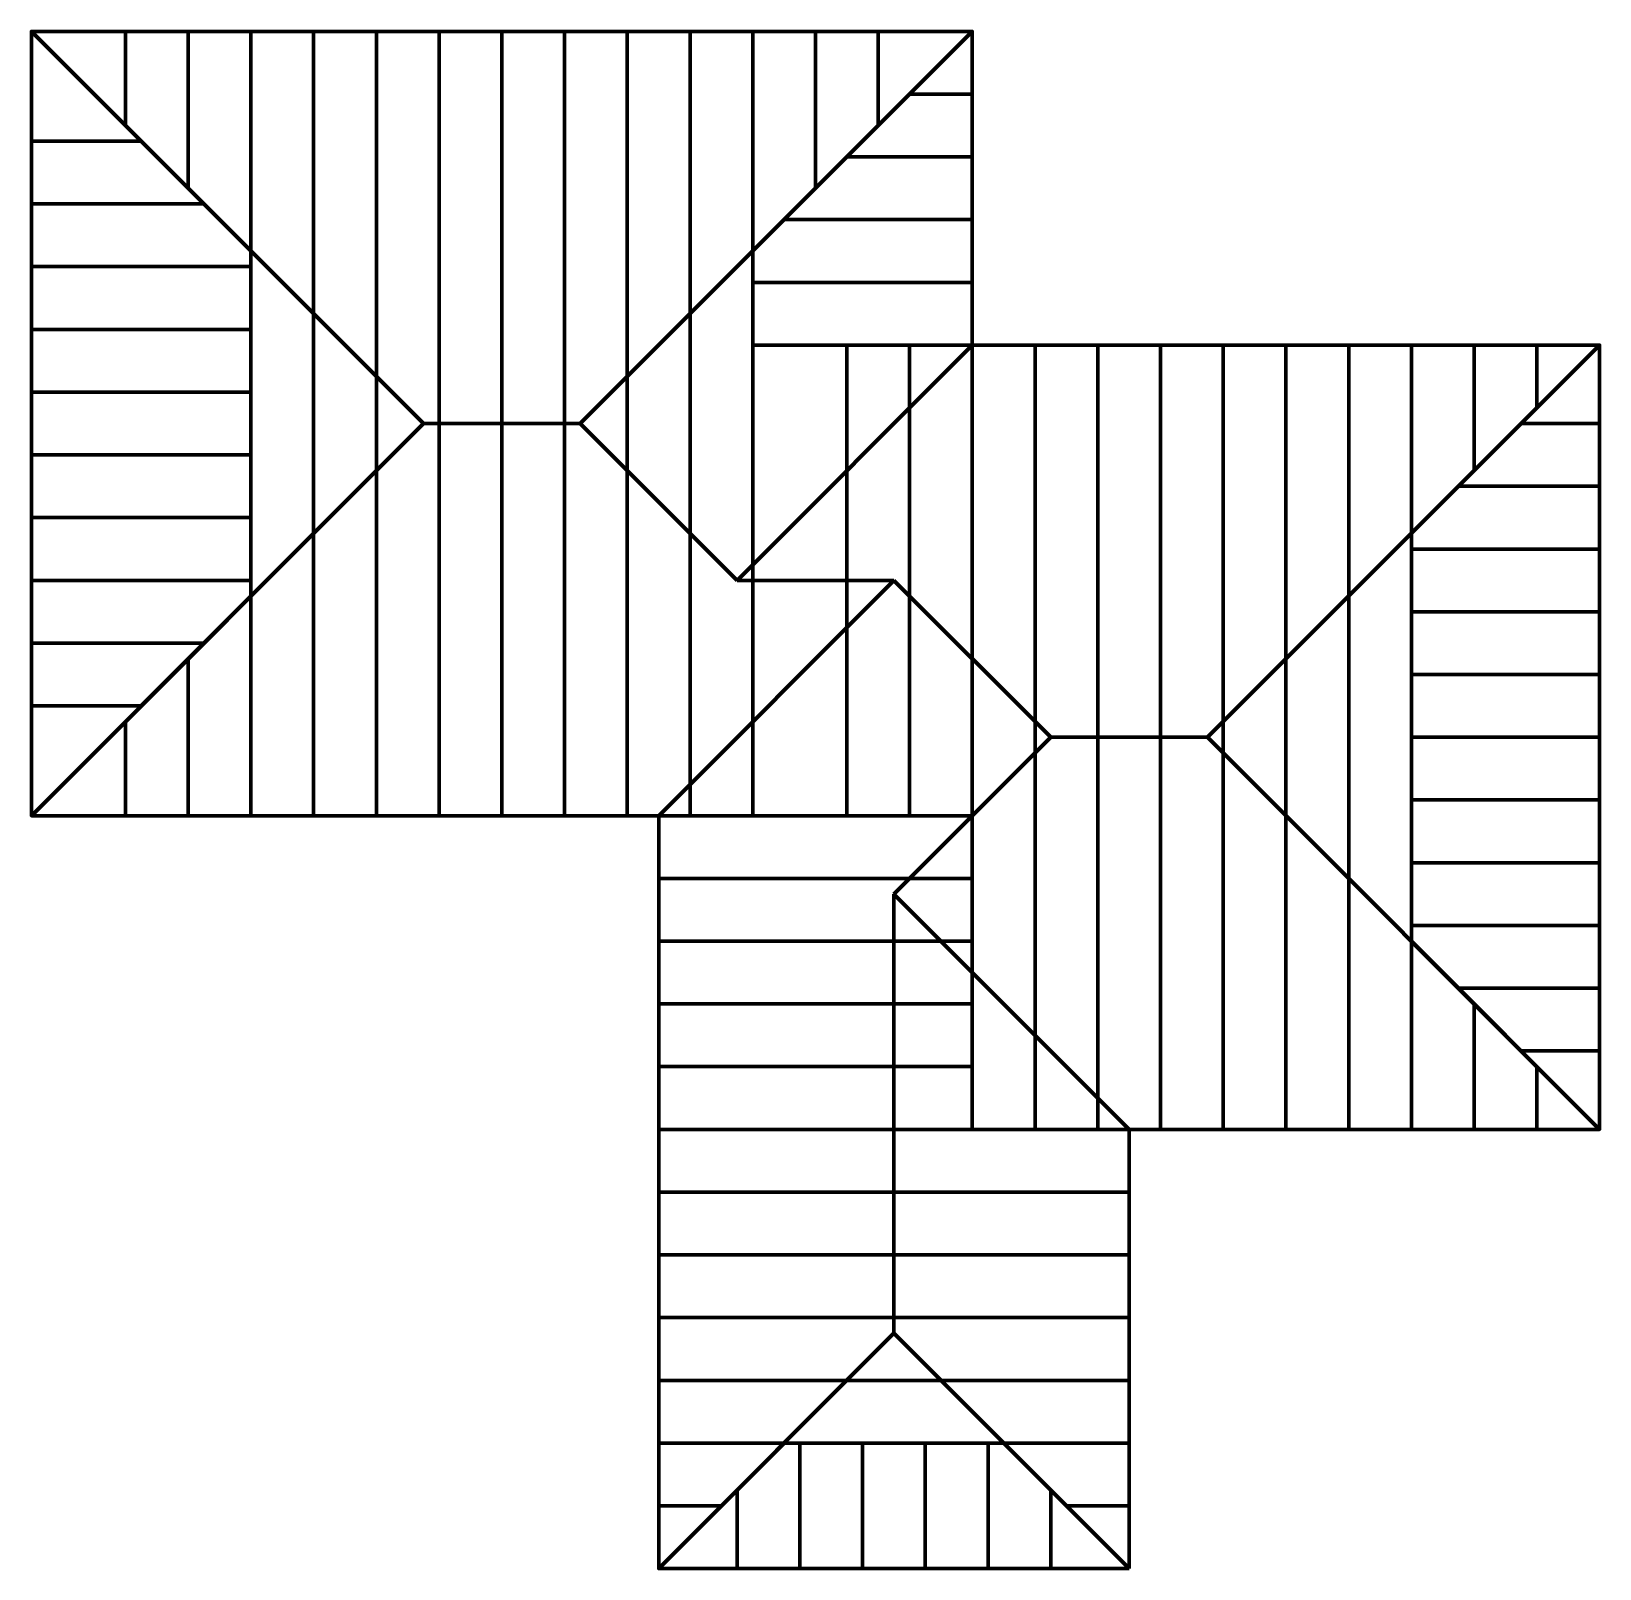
# Model space of a CAD drawing. Header units: inches. Extents: x -3485 to -2885, y 1570 to 2158.
import ezdxf

# ---------------------------------------------------------------- set-up
doc = ezdxf.new("R2010")
doc.units = ezdxf.units.IN
doc.header["$MEASUREMENT"] = 0
doc.layers.add('ROOF', color=7, linetype='Continuous')
doc.layers.add('WALL', color=7, linetype='Continuous')

msp = doc.modelspace()

# ---------------------------------------------------------------- linework, layer by layer
at = {"layer": 'ROOF', "color": 9, "linetype": 'Continuous', "lineweight": 106, "flags": 128}
for points in [[(-3335.14, 2007.97), (-3485.14, 2157.97)], [(-3275.14, 2007.97), (-3125.14, 2157.97)], [(-3125.14, 2037.97), (-3215.14, 1947.97)], [(-3035.14, 1887.97), (-2885.14, 2037.97)], [(-3335.14, 2007.97), (-3485.14, 1857.97)], [(-3275.14, 2007.97), (-3335.14, 2007.97)], [(-3215.14, 1947.97), (-3275.14, 2007.97)], [(-3245.14, 1857.97), (-3155.14, 1947.97)], [(-3155.14, 1947.97), (-3215.14, 1947.97)], [(-3095.14, 1887.97), (-3155.14, 1947.97)], [(-3155.14, 1827.97), (-3095.14, 1887.97)], [(-3095.14, 1887.97), (-3035.14, 1887.97)], [(-2885.14, 1737.97), (-3035.14, 1887.97)], [(-3155.14, 1827.97), (-3065.14, 1737.97)], [(-3155.14, 1659.97), (-3155.14, 1827.97)], [(-3155.14, 1659.97), (-3245.14, 1569.97)], [(-3065.14, 1569.97), (-3155.14, 1659.97)]]:
    msp.add_lwpolyline(points, dxfattribs=at)
msp.add_lwpolyline([(-3065.14, 1569.97), (-3245.14, 1569.97), (-3245.14, 1857.97), (-3485.14, 1857.97), (-3485.14, 2157.97), (-3125.14, 2157.97), (-3125.14, 2037.97), (-2885.14, 2037.97), (-2885.14, 1737.97), (-3065.14, 1737.97)], close=True, dxfattribs=at)
at = {"layer": 'WALL', "color": 1, "linetype": 'Continuous', "lineweight": 106}
for p, q in [((-3485.14, 2157.97), (-3401.14, 2073.97)), ((-3449.14, 2121.97), (-3449.14, 2157.97)), ((-3425.14, 2097.97), (-3425.14, 2157.97)), ((-3125.14, 2157.97), (-3209.14, 2073.97)), ((-3185.14, 2097.97), (-3185.14, 2157.97)), ((-3161.14, 2121.97), (-3161.14, 2157.97)), ((-3125.14, 2133.97), (-3149.14, 2133.97)), ((-3443.14, 2115.97), (-3485.14, 2115.97)), ((-3125.14, 2109.97), (-3173.14, 2109.97)), ((-3485.14, 2091.97), (-3419.14, 2091.97)), ((-3125.14, 2085.97), (-3197.14, 2085.97)), ((-3485.14, 2067.97), (-3401.14, 2067.97)), ((-3125.14, 2061.97), (-3209.14, 2061.97)), ((-3485.14, 2043.97), (-3401.14, 2043.97)), ((-2885.14, 2037.97), (-2957.14, 1965.97)), ((-2933.14, 1989.97), (-2933.14, 2037.97)), ((-2909.14, 2013.97), (-2909.14, 2037.97)), ((-3485.14, 2019.97), (-3401.14, 2019.97)), ((-2915.14, 2007.97), (-2885.14, 2007.97)), ((-3485.14, 1995.97), (-3401.14, 1995.97)), ((-2939.14, 1983.97), (-2885.14, 1983.97)), ((-3485.14, 1971.97), (-3401.14, 1971.97)), ((-2957.14, 1959.97), (-2885.14, 1959.97)), ((-3485.14, 1947.97), (-3401.14, 1947.97)), ((-3485.14, 1857.97), (-3401.14, 1941.97)), ((-2957.14, 1935.97), (-2885.14, 1935.97)), ((-3419.14, 1923.97), (-3485.14, 1923.97)), ((-3425.14, 1857.97), (-3425.14, 1917.97)), ((-2957.14, 1911.97), (-2885.14, 1911.97)), ((-3443.14, 1899.97), (-3485.14, 1899.97)), ((-3449.14, 1857.97), (-3449.14, 1893.97)), ((-2957.14, 1887.97), (-2885.14, 1887.97)), ((-2957.14, 1863.97), (-2885.14, 1863.97)), ((-2957.14, 1839.97), (-2885.14, 1839.97)), ((-2957.14, 1815.97), (-2885.14, 1815.97)), ((-2885.14, 1737.97), (-2957.14, 1809.97)), ((-2939.14, 1791.97), (-2885.14, 1791.97)), ((-2933.14, 1737.97), (-2933.14, 1785.97)), ((-2915.14, 1767.97), (-2885.14, 1767.97)), ((-2909.14, 1737.97), (-2909.14, 1761.97)), ((-3197.14, 1617.97), (-3245.14, 1569.97)), ((-3191.14, 1617.97), (-3191.14, 1569.97)), ((-3167.14, 1617.97), (-3167.14, 1569.97)), ((-3143.14, 1617.97), (-3143.14, 1569.97)), ((-3119.14, 1617.97), (-3119.14, 1569.97)), ((-3113.14, 1617.97), (-3065.14, 1569.97)), ((-3215.14, 1599.97), (-3215.14, 1569.97)), ((-3095.14, 1599.97), (-3095.14, 1569.97)), ((-3221.14, 1593.97), (-3245.14, 1593.97)), ((-3065.14, 1593.97), (-3089.14, 1593.97))]:
    msp.add_line(p, q, dxfattribs=at)
at = {"layer": 'WALL', "color": 30, "linetype": 'Continuous', "lineweight": 106}
for p, q in [((-3401.14, 1857.97), (-3401.14, 2157.97)), ((-3209.14, 1857.97), (-3209.14, 2157.97)), ((-2957.14, 1737.97), (-2957.14, 2037.97)), ((-3065.14, 1617.97), (-3245.14, 1617.97))]:
    msp.add_line(p, q, dxfattribs=at)
at = {"layer": 'WALL', "color": 6, "linetype": 'Continuous', "lineweight": 106}
for p, q in [((-3377.14, 1857.97), (-3377.14, 2157.97)), ((-3353.14, 1857.97), (-3353.14, 2157.97)), ((-3329.14, 1857.97), (-3329.14, 2157.97)), ((-3305.14, 1857.97), (-3305.14, 2157.97)), ((-3281.14, 1857.97), (-3281.14, 2157.97)), ((-3257.14, 1857.97), (-3257.14, 2157.97)), ((-3233.14, 1857.97), (-3233.14, 2157.97)), ((-3125.14, 2037.97), (-3209.14, 2037.97)), ((-3173.14, 1857.97), (-3173.14, 2037.97)), ((-3149.14, 1857.97), (-3149.14, 2037.97)), ((-3125.14, 1737.97), (-3125.14, 2037.97)), ((-3101.14, 1737.97), (-3101.14, 2037.97)), ((-3077.14, 1737.97), (-3077.14, 2037.97)), ((-3053.14, 1737.97), (-3053.14, 2037.97)), ((-3029.14, 1737.97), (-3029.14, 2037.97)), ((-3005.14, 1737.97), (-3005.14, 2037.97)), ((-2981.14, 1737.97), (-2981.14, 2037.97)), ((-3125.14, 1833.97), (-3245.14, 1833.97)), ((-3125.14, 1809.97), (-3245.14, 1809.97)), ((-3125.14, 1785.97), (-3245.14, 1785.97)), ((-3125.14, 1761.97), (-3245.14, 1761.97)), ((-3065.14, 1737.97), (-3245.14, 1737.97)), ((-3065.14, 1713.97), (-3245.14, 1713.97)), ((-3065.14, 1689.97), (-3245.14, 1689.97)), ((-3065.14, 1665.97), (-3245.14, 1665.97)), ((-3065.14, 1641.97), (-3245.14, 1641.97))]:
    msp.add_line(p, q, dxfattribs=at)
at = {"layer": 'WALL', "color": 150, "linetype": 'Continuous', "lineweight": 106}
msp.add_line((-3125.14, 1857.97), (-3245.14, 1857.97), dxfattribs=at)

doc.saveas('drawing.dxf')
